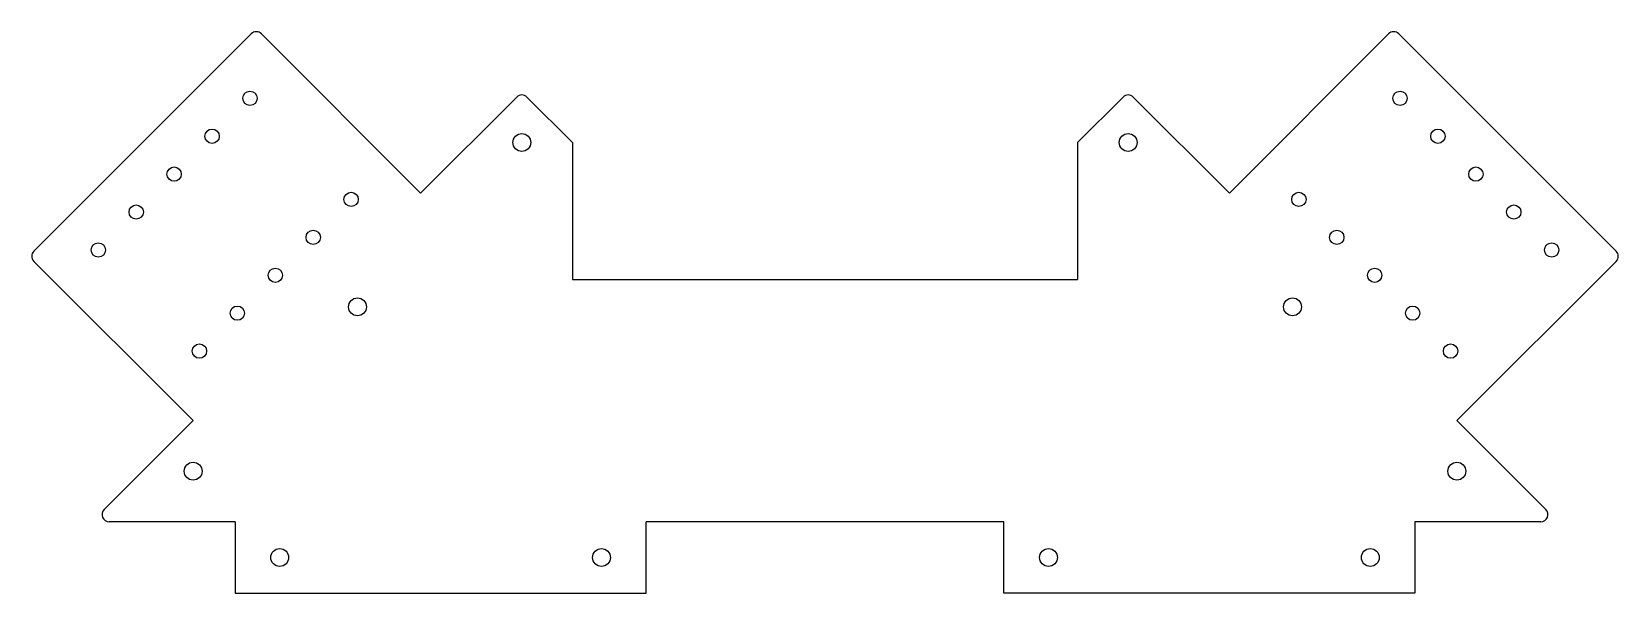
# Model space of a CAD drawing. Header units: millimetres. Extents: x -222 to 222, y -20 to 137.
import ezdxf

# ---------------------------------------------------------------- set-up
doc = ezdxf.new("R2010")
doc.units = ezdxf.units.MM

msp = doc.modelspace()

# ---------------------------------------------------------------- linework, layer by layer
at = {"color": 7, "linetype": 'Continuous', "lineweight": 25}
for p, q in [((-221.26, 75.66), (-160.45, 136.47)), ((-157.62, 136.47), (-113.08, 91.92)), ((157.62, 136.47), (113.08, 91.92)), ((221.26, 75.66), (160.45, 136.47)), ((-113.08, 91.92), (-86.21, 118.79)), ((-83.38, 118.79), (-70.65, 106.07)), ((83.38, 118.79), (70.65, 106.07)), ((113.08, 91.92), (86.21, 118.79)), ((-70.65, 106.07), (-70.65, 67.77)), ((70.65, 106.07), (70.65, 67.77)), ((-176.72, 28.28), (-221.26, 72.83)), ((176.72, 28.28), (221.26, 72.83)), ((-70.65, 67.77), (70.65, 67.77)), ((-201.59, 3.41), (-176.72, 28.28)), ((201.59, 3.41), (176.72, 28.28)), ((-165, 0), (-200.17, 0)), ((-165, 0), (-165, -20)), ((50, 0), (-50, 0)), ((-50, -20), (-50, 0)), ((50, -20), (50, 0)), ((200.17, 0), (165, 0)), ((165, 0), (165, -20)), ((-165, -20), (-50, -20)), ((165, -20), (50, -20))]:
    msp.add_line(p, q, dxfattribs=at)
for centre, radius in [((-160.81, 118.44), 2), ((160.81, 118.44), 2), ((-171.41, 107.83), 2), ((-84.79, 106.07), 2.5), ((84.79, 106.07), 2.5), ((171.41, 107.83), 2), ((-182.02, 97.23), 2), ((182.02, 97.23), 2), ((-132.52, 90.16), 2), ((132.52, 90.16), 2), ((-192.63, 86.62), 2), ((192.63, 86.62), 2), ((-143.13, 79.55), 2), ((143.13, 79.55), 2), ((-203.23, 76.01), 2), ((203.23, 76.01), 2), ((-153.73, 68.94), 2), ((153.73, 68.94), 2), ((-130.75, 60.1), 2.5), ((130.75, 60.1), 2.5), ((-164.34, 58.34), 2), ((164.34, 58.34), 2), ((-174.95, 47.73), 2), ((174.95, 47.73), 2), ((-176.72, 14.14), 2.5), ((176.72, 14.14), 2.5), ((-152.5, -10), 2.5), ((-62.5, -10), 2.5), ((62.5, -10), 2.5), ((152.5, -10), 2.5)]:
    msp.add_circle(centre, radius, dxfattribs=at)
for centre, start, end in [((-159.04, 135.06), 45, 135), ((159.04, 135.06), 45, 135), ((-84.79, 117.38), 45, 135), ((84.79, 117.38), 45, 135), ((-219.85, 74.25), 135, 225), ((219.85, 74.25), 315, 45), ((-200.17, 2), 135, 270), ((200.17, 2), 270, 45)]:
    msp.add_arc(centre, 2, start, end, dxfattribs=at)

doc.saveas('drawing.dxf')
